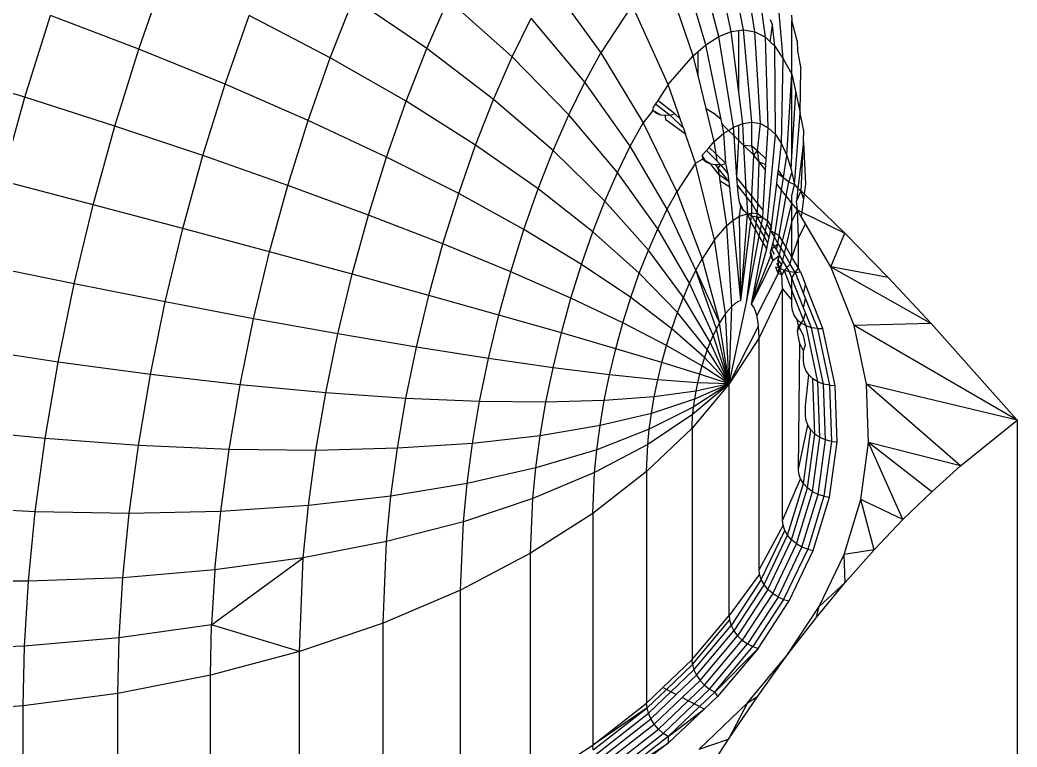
# Model space of a CAD drawing. Header units: millimetres. Extents: x 153 to 4750, y 92 to 3343.
# Drawn here: x 3990.86 to 3998.77, y 1832.45 to 1838.22 of the extents above; entities that cross this region are included whole.
import ezdxf

# ---------------------------------------------------------------- set-up
doc = ezdxf.new("R2010")
doc.units = ezdxf.units.MM

msp = doc.modelspace()

# ---------------------------------------------------------------- linework, layer by layer
for p, q in [((3996.5061, 1838.1234), (3996.3442, 1838.8572)), ((3996.602, 1838.1366), (3996.4639, 1838.8735)), ((3996.3052, 1838.0187), (3996.0936, 1838.7264)), ((3996.4066, 1838.0835), (3996.2424, 1838.7206)), ((3996.2035, 1837.9316), (3995.9668, 1838.6178)), ((3991.8058, 1837.984), (3992.0119, 1838.5715)), ((3996.6926, 1838.1215), (3996.6267, 1838.5399)), ((3996.9181, 1837.9077), (3996.8584, 1838.5879)), ((3995.0707, 1838.5064), (3995.4714, 1837.9529)), ((3993.3242, 1837.9148), (3993.5084, 1838.3842)), ((3994.09, 1837.9883), (3993.5084, 1838.3842)), ((3994.09, 1837.9883), (3994.2604, 1838.3771)), ((3994.7688, 1837.9219), (3994.2604, 1838.3771)), ((3995.7191, 1838.3323), (3995.4714, 1837.9529)), ((3996.005, 1837.7028), (3995.7191, 1838.3323)), ((3996.7764, 1838.0779), (3996.7414, 1838.345)), ((3990.9021, 1837.6016), (3991.1043, 1838.2497)), ((3991.8058, 1837.984), (3991.1043, 1838.2497)), ((3992.4915, 1837.7056), (3992.6827, 1838.2505)), ((3993.3242, 1837.9148), (3992.6827, 1838.2505)), ((3994.7688, 1837.9219), (3994.9195, 1838.2302)), ((3995.3446, 1837.721), (3994.9195, 1838.2302)), ((3996.8158, 1838.2184), (3996.834, 1838.1725)), ((3996.9847, 1838.2537), (3996.9871, 1838.2117)), ((3996.9875, 1837.7841), (3996.9871, 1838.2117)), ((3997.0277, 1838.05), (3996.9871, 1838.2117)), ((3996.4066, 1838.0835), (3996.5061, 1838.1234)), ((3996.5061, 1838.1234), (3996.5664, 1838.1317)), ((3996.5664, 1837.6415), (3996.5061, 1838.1234)), ((3996.5664, 1838.1317), (3996.602, 1838.1366)), ((3996.5664, 1837.6415), (3996.5664, 1838.1317)), ((3996.602, 1838.1366), (3996.6926, 1838.1215)), ((3996.6691, 1837.4039), (3996.602, 1838.1366)), ((3996.6926, 1838.1215), (3996.7764, 1838.0779)), ((3996.7368, 1837.3926), (3996.6926, 1838.1215)), ((3996.8158, 1838.0404), (3996.834, 1838.1725)), ((3996.8519, 1838.0061), (3996.834, 1838.1725)), ((3996.3052, 1838.0187), (3996.4066, 1838.0835)), ((3996.523, 1837.3641), (3996.4066, 1838.0835)), ((3996.7994, 1837.36), (3996.7764, 1838.0779)), ((3996.7764, 1838.0779), (3996.8158, 1838.0404)), ((3996.8158, 1838.0404), (3996.8519, 1838.0061)), ((3997.0277, 1838.05), (3997.0313, 1837.9705)), ((3991.6153, 1837.3734), (3991.8058, 1837.984)), ((3992.4915, 1837.7056), (3991.8058, 1837.984)), ((3993.9258, 1837.5699), (3994.09, 1837.9883)), ((3994.6209, 1837.5843), (3994.09, 1837.9883)), ((3996.2035, 1837.9316), (3996.2424, 1837.9649)), ((3996.2424, 1837.9649), (3996.3052, 1838.0187)), ((3996.2424, 1837.7736), (3996.2424, 1837.9649)), ((3996.4253, 1837.4241), (3996.3052, 1838.0187)), ((3996.8519, 1838.0061), (3996.9181, 1837.9077)), ((3996.8559, 1837.3064), (3996.8519, 1838.0061)), ((3997.0313, 1837.9705), (3997.0575, 1837.8279)), ((3993.15, 1837.4186), (3993.3242, 1837.9148)), ((3993.9258, 1837.5699), (3993.3242, 1837.9148)), ((3994.6209, 1837.5843), (3994.7688, 1837.9219)), ((3995.2181, 1837.4623), (3994.7688, 1837.9219)), ((3995.3446, 1837.721), (3995.4714, 1837.9529)), ((3995.4714, 1837.9529), (3995.8066, 1837.3987)), ((3996.005, 1837.7028), (3996.2035, 1837.9316)), ((3996.2424, 1837.7736), (3996.2035, 1837.9316)), ((3996.9053, 1837.2327), (3996.9181, 1837.9077)), ((3996.9181, 1837.9077), (3996.9875, 1837.7841)), ((3990.9021, 1837.6016), (3990.1867, 1837.8206)), ((3997.0538, 1837.4766), (3997.0575, 1837.8279)), ((3995.2181, 1837.4623), (3995.3446, 1837.721)), ((3995.7049, 1837.2129), (3995.3446, 1837.721)), ((3996.307, 1837.5113), (3996.2424, 1837.7736)), ((3996.9472, 1837.1407), (3996.9875, 1837.7841)), ((3996.9875, 1837.7841), (3997.0193, 1837.6398)), ((3996.9875, 1837.1343), (3996.9875, 1837.7841)), ((3992.3148, 1837.1392), (3992.4915, 1837.7056)), ((3993.15, 1837.4186), (3992.4915, 1837.7056)), ((3996.005, 1837.7028), (3995.9228, 1837.5768)), ((3996.1005, 1837.4297), (3996.005, 1837.7028)), ((3996.5974, 1837.3941), (3996.5664, 1837.6415)), ((3996.9875, 1837.1343), (3997.0193, 1837.6398)), ((3997.0193, 1837.6398), (3997.0538, 1837.4766)), ((3990.7198, 1836.9391), (3990.9021, 1837.6016)), ((3991.6153, 1837.3734), (3990.9021, 1837.6016)), ((3993.7705, 1837.1275), (3993.9258, 1837.5699)), ((3994.4783, 1837.2211), (3993.9258, 1837.5699)), ((3994.4783, 1837.2211), (3994.6209, 1837.5843)), ((3995.0939, 1837.179), (3994.6209, 1837.5843)), ((3995.9228, 1837.5768), (3995.9052, 1837.5498)), ((3996.058, 1837.4711), (3995.9228, 1837.5768)), ((3995.8836, 1837.4968), (3995.8066, 1837.3987)), ((3995.8836, 1837.4968), (3995.8889, 1837.5248)), ((3995.9107, 1837.4745), (3995.8836, 1837.4968)), ((3995.944, 1837.4608), (3995.8836, 1837.4968)), ((3995.9052, 1837.5498), (3995.8889, 1837.5248)), ((3995.9052, 1837.5498), (3996.0201, 1837.4601)), ((3996.307, 1837.5113), (3996.3631, 1837.4777)), ((3996.3712, 1837.2506), (3996.307, 1837.5113)), ((3992.9891, 1836.9027), (3993.15, 1837.4186)), ((3993.7705, 1837.1275), (3993.15, 1837.4186)), ((3995.0939, 1837.179), (3995.2181, 1837.4623)), ((3995.6035, 1837.0056), (3995.2181, 1837.4623)), ((3995.944, 1837.4608), (3995.9107, 1837.4745)), ((3995.9813, 1837.4561), (3995.944, 1837.4608)), ((3996.0201, 1837.4601), (3995.9813, 1837.4561)), ((3995.9888, 1837.4192), (3995.9813, 1837.4561)), ((3996.1424, 1837.3098), (3995.9888, 1837.4192)), ((3996.0201, 1837.4601), (3996.058, 1837.4711)), ((3996.0201, 1837.4601), (3996.126, 1837.3567)), ((3996.1005, 1837.4297), (3996.058, 1837.4711)), ((3996.126, 1837.3567), (3996.1005, 1837.4297)), ((3996.4253, 1837.4241), (3996.3631, 1837.4777)), ((3996.4325, 1837.3888), (3996.4253, 1837.4241)), ((3996.5974, 1837.3941), (3996.6691, 1837.4039)), ((3996.669, 1837.2145), (3996.6691, 1837.4039)), ((3996.6691, 1837.4039), (3996.7368, 1837.3926)), ((3997.0068, 1836.9105), (3997.0538, 1837.4766)), ((3997.0749, 1837.3715), (3997.0538, 1837.4766)), ((3991.4435, 1836.7491), (3991.6153, 1837.3734)), ((3992.3148, 1837.1392), (3991.6153, 1837.3734)), ((3995.7049, 1837.2129), (3995.8066, 1837.3987)), ((3995.8066, 1837.3987), (3996.0744, 1836.8523)), ((3996.126, 1837.3567), (3996.1424, 1837.3098)), ((3996.4836, 1837.3389), (3996.4325, 1837.3888)), ((3996.4472, 1837.3157), (3996.4325, 1837.3888)), ((3996.4472, 1837.3157), (3996.4836, 1837.3389)), ((3996.4836, 1837.3389), (3996.523, 1837.3641)), ((3996.5278, 1837.2958), (3996.4836, 1837.3389)), ((3996.523, 1837.3641), (3996.5664, 1837.3816)), ((3996.5278, 1837.2958), (3996.523, 1837.3641)), ((3996.5664, 1837.3816), (3996.5974, 1837.3941)), ((3996.5664, 1837.2581), (3996.5664, 1837.3816)), ((3996.6064, 1837.219), (3996.5974, 1837.3941)), ((3996.7128, 1837.1768), (3996.7368, 1837.3926)), ((3996.7368, 1837.3926), (3996.7994, 1837.36)), ((3996.7838, 1837.1118), (3996.7994, 1837.36)), ((3996.7994, 1837.36), (3996.8559, 1837.3064)), ((3997.0802, 1837.3466), (3997.0749, 1837.3715)), ((3997.0802, 1837.3466), (3997.0777, 1837.2986)), ((3996.2229, 1837.0796), (3996.1424, 1837.3098)), ((3996.3312, 1837.2045), (3996.3712, 1837.2506)), ((3996.3712, 1837.2506), (3996.4472, 1837.3157)), ((3996.3863, 1837.1507), (3996.3712, 1837.2506)), ((3996.4639, 1837.075), (3996.4472, 1837.3157)), ((3996.5664, 1837.2581), (3996.5278, 1837.2958)), ((3996.5508, 1836.9658), (3996.5278, 1837.2958)), ((3996.5508, 1836.9658), (3996.5664, 1837.2581)), ((3996.6064, 1837.219), (3996.5664, 1837.2581)), ((3996.7924, 1836.6214), (3996.8559, 1837.3064)), ((3996.8559, 1837.3064), (3996.9053, 1837.2327)), ((3997.0802, 1837.2459), (3997.0349, 1836.8779)), ((3997.0605, 1836.8585), (3997.0802, 1837.2459)), ((3997.0802, 1837.2459), (3997.0777, 1837.2986)), ((3997.0802, 1837.2459), (3997.0959, 1836.9129)), ((3994.3436, 1836.837), (3994.4783, 1837.2211)), ((3994.9743, 1836.8741), (3994.4783, 1837.2211)), ((3994.9743, 1836.8741), (3995.0939, 1837.179)), ((3995.504, 1836.7785), (3995.0939, 1837.179)), ((3995.6035, 1837.0056), (3995.7049, 1837.2129)), ((3995.9984, 1836.7134), (3995.7049, 1837.2129)), ((3996.2763, 1837.1412), (3996.3086, 1837.1785)), ((3996.3086, 1837.1785), (3996.3312, 1837.2045)), ((3996.3086, 1837.1785), (3996.3948, 1837.0943)), ((3996.3863, 1837.1507), (3996.3312, 1837.2045)), ((3996.6853, 1837.142), (3996.6064, 1837.219)), ((3996.669, 1837.2145), (3996.6064, 1837.219)), ((3996.6242, 1836.8736), (3996.6064, 1837.219)), ((3996.7128, 1837.1768), (3996.669, 1837.2145)), ((3996.6853, 1837.142), (3996.669, 1837.2145)), ((3996.6853, 1837.142), (3996.7128, 1837.1768)), ((3996.7838, 1837.1118), (3996.7128, 1837.1768)), ((3996.727, 1837.0897), (3996.7128, 1837.1768)), ((3996.88, 1837.0238), (3996.9053, 1837.2327)), ((3996.9053, 1837.2327), (3996.9472, 1837.1407)), ((3992.1554, 1836.5602), (3992.3148, 1837.1392)), ((3992.9891, 1836.9027), (3992.3148, 1837.1392)), ((3993.6271, 1836.6676), (3993.7705, 1837.1275)), ((3994.3436, 1836.837), (3993.7705, 1837.1275)), ((3996.2229, 1837.0796), (3996.2785, 1837.1113)), ((3996.3073, 1837.0874), (3996.2763, 1837.1412)), ((3996.2763, 1837.1412), (3996.2785, 1837.1113)), ((3996.3073, 1837.0874), (3996.2785, 1837.1113)), ((3996.3427, 1837.0716), (3996.2785, 1837.1113)), ((3996.3427, 1837.0716), (3996.3073, 1837.0874)), ((3996.4639, 1837.075), (3996.3863, 1837.1507)), ((3996.3948, 1837.0943), (3996.3863, 1837.1507)), ((3996.3948, 1837.0943), (3996.4236, 1837.0662)), ((3996.6689, 1836.8176), (3996.6853, 1837.142)), ((3996.727, 1837.0897), (3996.6853, 1837.142)), ((3996.7162, 1836.7581), (3996.727, 1837.0897)), ((3996.7783, 1837.0252), (3996.727, 1837.0897)), ((3996.727, 1837.0897), (3996.7811, 1837.0696)), ((3996.7811, 1837.0696), (3996.7838, 1837.1118)), ((3996.9202, 1836.9646), (3996.9472, 1837.1407)), ((3996.9472, 1837.1407), (3996.981, 1837.0325)), ((3996.981, 1837.0325), (3996.9875, 1837.1343)), ((3996.2229, 1837.0796), (3996.0744, 1836.8523)), ((3996.3738, 1836.4714), (3996.2229, 1837.0796)), ((3996.3824, 1837.0647), (3996.3427, 1837.0716)), ((3996.4114, 1836.9847), (3996.3427, 1837.0716)), ((3996.4236, 1837.0662), (3996.3824, 1837.0647)), ((3996.4033, 1837.0384), (3996.3824, 1837.0647)), ((3996.4033, 1837.0384), (3996.4236, 1837.0662)), ((3996.4892, 1836.9305), (3996.4033, 1837.0384)), ((3996.4114, 1836.9847), (3996.4033, 1837.0384)), ((3996.4236, 1837.0662), (3996.4639, 1837.075)), ((3996.4236, 1837.0662), (3996.4824, 1836.9923)), ((3996.4824, 1836.9923), (3996.4639, 1837.075)), ((3996.7582, 1836.7054), (3996.7783, 1837.0252)), ((3996.7783, 1837.0252), (3996.7811, 1837.0696)), ((3996.8767, 1836.9974), (3996.88, 1837.0238)), ((3996.9202, 1836.9646), (3996.88, 1837.0238)), ((3996.981, 1837.0325), (3996.9875, 1837.002)), ((3991.4435, 1836.7491), (3990.7198, 1836.9391)), ((3995.504, 1836.7785), (3995.6035, 1837.0056)), ((3995.9227, 1836.5584), (3995.6035, 1837.0056)), ((3996.4189, 1836.9351), (3996.4114, 1836.9847)), ((3996.4892, 1836.9305), (3996.4114, 1836.9847)), ((3996.4936, 1836.8895), (3996.4189, 1836.9351)), ((3996.4719, 1836.5845), (3996.4189, 1836.9351)), ((3996.4892, 1836.9305), (3996.4824, 1836.9923)), ((3996.4936, 1836.8895), (3996.4892, 1836.9305)), ((3996.6242, 1836.8736), (3996.5508, 1836.9658)), ((3996.5554, 1836.9007), (3996.5508, 1836.9658)), ((3996.8666, 1836.9143), (3996.8767, 1836.9974)), ((3996.8767, 1836.9974), (3996.9202, 1836.9646)), ((3996.9051, 1836.866), (3996.9202, 1836.9646)), ((3996.9202, 1836.9646), (3996.9631, 1836.9321)), ((3996.9428, 1836.8186), (3996.9631, 1836.9321)), ((3996.9631, 1836.9321), (3996.9875, 1837.002)), ((3996.9631, 1836.9321), (3997.0068, 1836.9105)), ((3996.9875, 1837.002), (3997.0068, 1836.9105)), ((3992.8439, 1836.3753), (3992.9891, 1836.9027)), ((3993.6271, 1836.6676), (3992.9891, 1836.9027)), ((3994.8612, 1836.5517), (3994.9743, 1836.8741)), ((3995.4081, 1836.5341), (3994.9743, 1836.8741)), ((3995.9984, 1836.7134), (3996.0744, 1836.8523)), ((3996.0744, 1836.8523), (3996.2756, 1836.3211)), ((3996.5222, 1836.6275), (3996.4936, 1836.8895)), ((3996.5595, 1836.8422), (3996.5554, 1836.9007)), ((3996.5554, 1836.9007), (3996.6275, 1836.8101)), ((3996.6689, 1836.8176), (3996.6242, 1836.8736)), ((3996.6275, 1836.8101), (3996.6242, 1836.8736)), ((3996.8289, 1836.6033), (3996.8666, 1836.9143)), ((3996.8479, 1836.4928), (3996.9051, 1836.866)), ((3996.9051, 1836.866), (3996.8666, 1836.9143)), ((3996.9428, 1836.8186), (3996.9051, 1836.866)), ((3996.9875, 1836.8185), (3997.0068, 1836.9105)), ((3997.0068, 1836.9105), (3997.0349, 1836.8779)), ((3997.0349, 1836.8779), (3997.0247, 1836.7774)), ((3997.0247, 1836.7774), (3997.0605, 1836.8585)), ((3997.0349, 1836.8779), (3997.0605, 1836.8585)), ((3997.0852, 1836.8345), (3997.0605, 1836.8585)), ((3997.0802, 1836.7974), (3997.0605, 1836.8585)), ((3997.0959, 1836.9129), (3997.0852, 1836.8345)), ((3994.219, 1836.4378), (3994.3436, 1836.837)), ((3994.8612, 1836.5517), (3994.3436, 1836.837)), ((3995.4081, 1836.5341), (3995.504, 1836.7785)), ((3995.8483, 1836.3886), (3995.504, 1836.7785)), ((3996.5664, 1836.8052), (3996.5595, 1836.8422)), ((3996.5703, 1836.769), (3996.5664, 1836.8052)), ((3996.5827, 1836.7339), (3996.5703, 1836.769)), ((3996.6043, 1836.7023), (3996.5703, 1836.769)), ((3996.6275, 1836.8101), (3996.6689, 1836.7582)), ((3996.6275, 1836.8101), (3996.6344, 1836.6766)), ((3996.6689, 1836.7582), (3996.6689, 1836.8176)), ((3996.7162, 1836.7581), (3996.6689, 1836.8176)), ((3996.8867, 1836.5049), (3996.9428, 1836.8186)), ((3996.9875, 1836.7626), (3996.9428, 1836.8186)), ((3996.9875, 1836.7626), (3996.9875, 1836.8185)), ((3997.0309, 1836.708), (3997.0247, 1836.7774)), ((3997.0802, 1836.7974), (3997.0657, 1836.6909)), ((3997.0852, 1836.8345), (3997.0802, 1836.7974)), ((3997.4064, 1836.5235), (3997.0852, 1836.8345)), ((3991.2931, 1836.1214), (3991.4435, 1836.7491)), ((3992.1554, 1836.5602), (3991.4435, 1836.7491)), ((3995.9227, 1836.5584), (3995.9984, 1836.7134)), ((3996.2254, 1836.2292), (3995.9984, 1836.7134)), ((3996.5722, 1836.6596), (3996.5827, 1836.7339)), ((3996.6043, 1836.7023), (3996.5827, 1836.7339)), ((3996.6344, 1836.6766), (3996.6043, 1836.7023)), ((3996.6688, 1836.6859), (3996.6689, 1836.7582)), ((3996.6689, 1836.7582), (3996.7136, 1836.6784)), ((3996.7136, 1836.6784), (3996.7162, 1836.7581)), ((3996.7582, 1836.7054), (3996.7162, 1836.7581)), ((3996.7564, 1836.6483), (3996.7582, 1836.7054)), ((3996.9124, 1836.4612), (3996.9875, 1836.7626)), ((3997.0309, 1836.708), (3996.9875, 1836.7626)), ((3996.9875, 1836.6214), (3996.9875, 1836.7626)), ((3997.0309, 1836.708), (3996.9875, 1836.6214)), ((3997.0309, 1836.708), (3997.0657, 1836.6909)), ((3997.0383, 1836.4891), (3997.0309, 1836.708)), ((3997.0611, 1836.6567), (3997.0309, 1836.708)), ((3997.0657, 1836.6909), (3997.0611, 1836.6567)), ((3997.0657, 1836.6909), (3997.4064, 1836.5235)), ((3993.4977, 1836.1976), (3993.6271, 1836.6676)), ((3994.219, 1836.4378), (3993.6271, 1836.6676)), ((3996.4719, 1836.5845), (3996.5222, 1836.6275)), ((3996.5222, 1836.6275), (3996.5722, 1836.6596)), ((3996.5832, 1835.9884), (3996.5222, 1836.6275)), ((3996.5722, 1836.6596), (3996.6344, 1836.6766)), ((3996.5832, 1835.9884), (3996.5722, 1836.6596)), ((3996.5832, 1835.9884), (3996.6344, 1836.6766)), ((3996.5832, 1835.9884), (3996.6603, 1836.6161)), ((3996.6344, 1836.6766), (3996.6688, 1836.6859)), ((3996.6715, 1836.6586), (3996.6344, 1836.6766)), ((3996.6603, 1836.6161), (3996.6344, 1836.6766)), ((3996.6603, 1836.6161), (3996.6688, 1836.6859)), ((3996.6981, 1836.5518), (3996.6603, 1836.6161)), ((3996.6688, 1836.6859), (3996.7136, 1836.6784)), ((3996.7131, 1836.6492), (3996.6715, 1836.6586)), ((3996.7043, 1836.6029), (3996.6715, 1836.6586)), ((3996.7043, 1836.6029), (3996.7136, 1836.6784)), ((3996.7564, 1836.6483), (3996.7131, 1836.6492)), ((3996.7458, 1836.5936), (3996.7131, 1836.6492)), ((3996.7136, 1836.6784), (3996.7564, 1836.6483)), ((3996.7458, 1836.5936), (3996.7564, 1836.6483)), ((3996.7564, 1836.6483), (3996.7924, 1836.6214)), ((3996.7924, 1836.6214), (3996.7875, 1836.5954)), ((3996.7924, 1836.6214), (3996.8251, 1836.5727)), ((3996.9875, 1836.6214), (3996.9386, 1836.4167)), ((3996.9875, 1836.3336), (3996.9875, 1836.6214)), ((3997.0959, 1836.5975), (3997.0611, 1836.6567)), ((3992.0159, 1835.9779), (3992.1554, 1836.5602)), ((3992.8439, 1836.3753), (3992.1554, 1836.5602)), ((3994.7567, 1836.2167), (3994.8612, 1836.5517)), ((3995.3175, 1836.2758), (3994.8612, 1836.5517)), ((3995.3175, 1836.2758), (3995.4081, 1836.5341)), ((3995.7766, 1836.206), (3995.4081, 1836.5341)), ((3995.8483, 1836.3886), (3995.9227, 1836.5584)), ((3996.1753, 1836.1267), (3995.9227, 1836.5584)), ((3996.3738, 1836.4714), (3996.4719, 1836.5845)), ((3996.5094, 1835.9416), (3996.4719, 1836.5845)), ((3996.6288, 1835.9879), (3996.6981, 1836.5518)), ((3996.6981, 1836.5518), (3996.7043, 1836.6029)), ((3996.7279, 1836.5011), (3996.6981, 1836.5518)), ((3996.7369, 1836.5475), (3996.7043, 1836.6029)), ((3996.7279, 1836.5011), (3996.7369, 1836.5475)), ((3996.7369, 1836.5475), (3996.7458, 1836.5936)), ((3996.7684, 1836.494), (3996.7369, 1836.5475)), ((3996.7771, 1836.5405), (3996.7458, 1836.5936)), ((3996.7684, 1836.494), (3996.7771, 1836.5405)), ((3996.7771, 1836.5405), (3996.7875, 1836.5954)), ((3996.8068, 1836.49), (3996.7771, 1836.5405)), ((3996.7875, 1836.5954), (3996.8185, 1836.5427)), ((3996.8068, 1836.49), (3996.8185, 1836.5427)), ((3996.8185, 1836.5427), (3996.8289, 1836.6033)), ((3996.8251, 1836.5727), (3996.8185, 1836.5427)), ((3996.8185, 1836.5427), (3996.8479, 1836.4928)), ((3996.8867, 1836.5049), (3996.8185, 1836.5427)), ((3996.8251, 1836.5727), (3996.8289, 1836.6033)), ((3997.0959, 1836.5975), (3997.0383, 1836.4891)), ((3997.297, 1836.2557), (3997.0959, 1836.5975)), ((3996.3738, 1836.4714), (3996.2756, 1836.3211)), ((3996.4609, 1835.8857), (3996.3738, 1836.4714)), ((3996.6288, 1835.9879), (3996.7279, 1836.5011)), ((3996.7596, 1836.4473), (3996.7279, 1836.5011)), ((3996.7596, 1836.4473), (3996.7684, 1836.494)), ((3996.7969, 1836.4455), (3996.7684, 1836.494)), ((3996.7969, 1836.4455), (3996.8068, 1836.49)), ((3996.8349, 1836.4422), (3996.8479, 1836.4928)), ((3996.8479, 1836.4928), (3996.8751, 1836.4403)), ((3996.8751, 1836.4403), (3996.8867, 1836.5049)), ((3996.9124, 1836.4612), (3996.8867, 1836.5049)), ((3996.9003, 1836.4036), (3996.9124, 1836.4612)), ((3996.9386, 1836.4167), (3996.9124, 1836.4612)), ((3997.0383, 1836.4891), (3996.9875, 1836.3336)), ((3997.0383, 1836.2472), (3997.0383, 1836.4891)), ((3997.297, 1836.2557), (3997.4064, 1836.5235)), ((3997.7504, 1836.1729), (3997.4064, 1836.5235)), ((3992.7169, 1835.845), (3992.8439, 1836.3753)), ((3993.4977, 1836.1976), (3992.8439, 1836.3753)), ((3994.1067, 1836.0297), (3994.219, 1836.4378)), ((3994.7567, 1836.2167), (3994.219, 1836.4378)), ((3995.7766, 1836.206), (3995.8483, 1836.3886)), ((3996.1261, 1836.0145), (3995.8483, 1836.3886)), ((3996.6676, 1835.9598), (3996.7596, 1836.4473)), ((3996.6676, 1835.9598), (3996.787, 1836.4007)), ((3996.787, 1836.4007), (3996.7596, 1836.4473)), ((3996.787, 1836.4007), (3996.7969, 1836.4455)), ((3996.8169, 1836.3719), (3996.824, 1836.3995)), ((3996.824, 1836.3995), (3996.8349, 1836.4422)), ((3996.824, 1836.3995), (3996.8751, 1836.4403)), ((3996.8502, 1836.355), (3996.824, 1836.3995)), ((3996.8622, 1836.3959), (3996.8349, 1836.4422)), ((3996.8751, 1836.4403), (3996.8622, 1836.3959)), ((3996.8622, 1836.3959), (3996.8891, 1836.3502)), ((3996.8751, 1836.4403), (3996.9003, 1836.4036)), ((3996.8891, 1836.3502), (3996.9003, 1836.4036)), ((3996.9003, 1836.4036), (3996.9254, 1836.3611)), ((3996.9386, 1836.4167), (3996.9254, 1836.3611)), ((3996.9875, 1836.3336), (3996.9386, 1836.4167)), ((3996.2254, 1836.2292), (3996.2756, 1836.3211)), ((3996.2756, 1836.3211), (3996.4125, 1835.8115)), ((3996.6676, 1835.9598), (3996.8199, 1836.3448)), ((3996.6676, 1835.9598), (3996.836, 1836.3065)), ((3996.8199, 1836.3448), (3996.8169, 1836.3719)), ((3996.8169, 1836.3719), (3996.836, 1836.3065)), ((3996.8199, 1836.3448), (3996.836, 1836.3065)), ((3996.836, 1836.3065), (3996.8891, 1836.3502)), ((3996.8891, 1836.3502), (3996.8761, 1836.311)), ((3996.8864, 1836.2484), (3996.8761, 1836.311)), ((3996.8761, 1836.311), (3996.904, 1836.2716)), ((3996.913, 1836.3095), (3996.8891, 1836.3502)), ((3996.913, 1836.3095), (3996.904, 1836.2716)), ((3996.9254, 1836.3611), (3996.913, 1836.3095)), ((3996.9679, 1836.2163), (3996.913, 1836.3095)), ((3996.9254, 1836.3611), (3996.9737, 1836.2788)), ((3996.9737, 1836.2788), (3996.9875, 1836.3336)), ((3997.0383, 1836.2472), (3996.9875, 1836.3336)), ((3991.2931, 1836.1214), (3990.5601, 1836.2729)), ((3994.6624, 1835.8741), (3994.7567, 1836.2167)), ((3995.2337, 1836.0072), (3994.7567, 1836.2167)), ((3995.2337, 1836.0072), (3995.3175, 1836.2758)), ((3995.7088, 1836.0129), (3995.3175, 1836.2758)), ((3996.1753, 1836.1267), (3996.2254, 1836.2292)), ((3996.3876, 1835.7661), (3996.2254, 1836.2292)), ((3996.2254, 1836.2292), (3996.4125, 1835.8115)), ((3996.8864, 1836.2484), (3996.8576, 1836.2552)), ((3996.8576, 1836.2552), (3996.8789, 1836.2046)), ((3996.8864, 1836.2484), (3996.8665, 1836.2821)), ((3996.904, 1836.2716), (3996.8789, 1836.2046)), ((3996.8789, 1836.2046), (3996.8864, 1836.2484)), ((3996.8864, 1836.2484), (3996.904, 1836.2716)), ((3996.9248, 1836.2282), (3996.8864, 1836.2484)), ((3996.9076, 1836.1945), (3996.8864, 1836.2484)), ((3996.9248, 1836.2282), (3996.9076, 1836.1945)), ((3996.9737, 1836.2788), (3996.9248, 1836.2282)), ((3996.9679, 1836.2163), (3996.9248, 1836.2282)), ((3996.9248, 1836.2282), (3996.9875, 1836.0696)), ((3997.0127, 1836.2127), (3996.9679, 1836.2163)), ((3996.9875, 1836.1667), (3996.9679, 1836.2163)), ((3997.0127, 1836.2127), (3996.9737, 1836.2788)), ((3997.0127, 1836.2127), (3997.0383, 1836.2472)), ((3997.0127, 1836.2127), (3997.0564, 1836.2164)), ((3997.0564, 1836.2164), (3997.0383, 1836.2472)), ((3997.0564, 1836.2164), (3997.0959, 1836.1165)), ((3997.48, 1835.7925), (3997.297, 1836.2557)), ((3997.297, 1836.2557), (3998.0928, 1835.8079)), ((3997.7504, 1836.1729), (3997.297, 1836.2557)), ((3993.3845, 1835.7248), (3993.4977, 1836.1976)), ((3994.1067, 1836.0297), (3993.4977, 1836.1976)), ((3995.7088, 1836.0129), (3995.7766, 1836.206)), ((3996.0787, 1835.8937), (3995.7766, 1836.206)), ((3996.8789, 1836.2046), (3996.7085, 1835.8703)), ((3996.8789, 1836.2046), (3996.9076, 1836.1945)), ((3996.913, 1836.0809), (3996.9076, 1836.1945)), ((3996.9875, 1836.1667), (3997.0127, 1836.2127)), ((3996.9875, 1836.0696), (3996.9875, 1836.1667)), ((3997.0802, 1835.932), (3996.9875, 1836.1667)), ((3997.0127, 1836.2127), (3997.0802, 1836.0417)), ((3998.0928, 1835.8079), (3997.7504, 1836.1729)), ((3991.1659, 1835.5), (3991.2931, 1836.1214)), ((3992.0159, 1835.9779), (3991.2931, 1836.1214)), ((3996.1261, 1836.0145), (3996.1753, 1836.1267)), ((3996.3628, 1835.7155), (3996.1753, 1836.1267)), ((3996.913, 1836.0809), (3996.7272, 1835.6929)), ((3996.913, 1834.2438), (3996.913, 1836.0809)), ((3996.913, 1836.0809), (3996.9875, 1835.9925)), ((3996.9875, 1835.9925), (3996.9875, 1836.0696)), ((3997.0802, 1835.8349), (3996.9875, 1836.0696)), ((3997.0802, 1836.0417), (3997.0959, 1836.1165)), ((3997.2337, 1835.7677), (3997.0959, 1836.1165)), ((3991.8979, 1835.4015), (3992.0159, 1835.9779)), ((3992.7169, 1835.845), (3992.0159, 1835.9779)), ((3994.0084, 1835.6192), (3994.1067, 1836.0297)), ((3994.6624, 1835.8741), (3994.1067, 1836.0297)), ((3995.1581, 1835.7327), (3995.2337, 1836.0072)), ((3995.6462, 1835.8121), (3995.2337, 1836.0072)), ((3995.6462, 1835.8121), (3995.7088, 1836.0129)), ((3996.0339, 1835.766), (3995.7088, 1836.0129)), ((3996.0787, 1835.8937), (3996.1261, 1836.0145)), ((3996.3386, 1835.6601), (3996.1261, 1836.0145)), ((3996.4888, 1835.3285), (3996.6288, 1835.9879)), ((3996.5589, 1835.9786), (3996.5342, 1835.9628)), ((3996.5832, 1835.9884), (3996.5589, 1835.9786)), ((3996.9875, 1835.947), (3996.9875, 1835.9925)), ((3997.0802, 1836.0417), (3997.0959, 1836.002)), ((3997.0802, 1835.932), (3997.0959, 1836.002)), ((3997.0959, 1836.002), (3997.1889, 1835.7666)), ((3996.4609, 1835.8857), (3996.5094, 1835.9416)), ((3996.4888, 1835.3285), (3996.5094, 1835.9416)), ((3996.5342, 1835.9628), (3996.5094, 1835.9416)), ((3996.6838, 1835.9357), (3996.6676, 1835.9598)), ((3996.6974, 1835.9057), (3996.6838, 1835.9357)), ((3996.7085, 1835.8703), (3996.6974, 1835.9057)), ((3996.9915, 1835.9102), (3996.9875, 1835.947)), ((3997.0047, 1835.8736), (3996.9915, 1835.9102)), ((3997.0959, 1835.8922), (3997.0802, 1835.932)), ((3992.6094, 1835.32), (3992.7169, 1835.845)), ((3993.3845, 1835.7248), (3992.7169, 1835.845)), ((3994.5799, 1835.5296), (3994.6624, 1835.8741)), ((3995.1581, 1835.7327), (3994.6624, 1835.8741)), ((3996.0339, 1835.766), (3996.0787, 1835.8937)), ((3996.3152, 1835.6004), (3996.0787, 1835.8937)), ((3996.4609, 1835.8857), (3996.4125, 1835.8115)), ((3996.4888, 1835.3285), (3996.4609, 1835.8857)), ((3996.7169, 1835.8305), (3996.7085, 1835.8703)), ((3996.7228, 1835.787), (3996.7169, 1835.8305)), ((3997.0276, 1835.8393), (3997.0047, 1835.8736)), ((3997.0596, 1835.8099), (3997.0276, 1835.8393)), ((3997.0383, 1835.789), (3997.0276, 1835.8393)), ((3997.0596, 1835.8099), (3997.0802, 1835.8349)), ((3997.0802, 1835.8349), (3997.0959, 1835.8922)), ((3997.099, 1835.7874), (3997.0802, 1835.8349)), ((3997.143, 1835.7729), (3997.0959, 1835.8922)), ((3995.5897, 1835.6069), (3995.6462, 1835.8121)), ((3995.9925, 1835.6332), (3995.6462, 1835.8121)), ((3995.9925, 1835.6332), (3996.0339, 1835.766)), ((3996.2931, 1835.5374), (3996.0339, 1835.766)), ((3996.3876, 1835.7661), (3996.3628, 1835.7155)), ((3996.4125, 1835.8115), (3996.3876, 1835.7661)), ((3996.4888, 1835.3285), (3996.3876, 1835.7661)), ((3996.4888, 1835.3285), (3996.4125, 1835.8115)), ((3996.4888, 1835.3285), (3996.7228, 1835.787)), ((3996.7272, 1835.6929), (3996.7228, 1835.787)), ((3997.0302, 1835.7452), (3997.0596, 1835.8099)), ((3997.0302, 1835.7452), (3997.0383, 1835.789)), ((3997.0383, 1835.6989), (3997.0302, 1835.7452)), ((3997.0383, 1835.789), (3997.0596, 1835.8099)), ((3997.0802, 1835.7128), (3997.0383, 1835.789)), ((3997.099, 1835.7874), (3997.0596, 1835.8099)), ((3997.1932, 1835.3433), (3997.099, 1835.7874)), ((3997.143, 1835.7729), (3997.099, 1835.7874)), ((3997.2378, 1835.3262), (3997.143, 1835.7729)), ((3997.1889, 1835.7666), (3997.143, 1835.7729)), ((3997.1889, 1835.7666), (3997.2337, 1835.7677)), ((3997.1889, 1835.7666), (3997.2843, 1835.3172)), ((3997.3296, 1835.3156), (3997.2337, 1835.7677)), ((3998.0928, 1835.8079), (3997.48, 1835.7925)), ((3997.579, 1835.3259), (3997.48, 1835.7925)), ((3998.7731, 1835.0395), (3997.48, 1835.7925)), ((3998.7731, 1835.0395), (3998.0928, 1835.8079)), ((3993.2887, 1835.2569), (3993.3845, 1835.7248)), ((3994.0084, 1835.6192), (3993.3845, 1835.7248)), ((3995.092, 1835.4567), (3995.1581, 1835.7327)), ((3995.5897, 1835.6069), (3995.1581, 1835.7327)), ((3996.3628, 1835.7155), (3996.3386, 1835.6601)), ((3996.4888, 1835.3285), (3996.3628, 1835.7155)), ((3996.7272, 1835.6929), (3996.4888, 1835.3285)), ((3996.7272, 1833.8558), (3996.7272, 1835.6929)), ((3997.0495, 1835.648), (3997.0383, 1835.6989)), ((3997.0959, 1835.6388), (3997.0802, 1835.7128)), ((3991.1659, 1835.5), (3990.4251, 1835.6134)), ((3993.9252, 1835.213), (3994.0084, 1835.6192)), ((3994.5799, 1835.5296), (3994.0084, 1835.6192)), ((3995.5403, 1835.4006), (3995.5897, 1835.6069)), ((3995.9551, 1835.4975), (3995.5897, 1835.6069)), ((3995.9551, 1835.4975), (3995.9925, 1835.6332)), ((3996.2726, 1835.4718), (3995.9925, 1835.6332)), ((3996.3152, 1835.6004), (3996.2931, 1835.5374)), ((3996.3386, 1835.6601), (3996.3152, 1835.6004)), ((3996.4888, 1835.3285), (3996.3152, 1835.6004)), ((3996.4888, 1835.3285), (3996.3386, 1835.6601)), ((3997.0383, 1834.652), (3997.0495, 1835.648)), ((3997.0802, 1835.5913), (3997.0495, 1835.648)), ((3997.0802, 1835.5913), (3997.0959, 1835.6388)), ((3997.0802, 1835.5095), (3997.0802, 1835.5913)), ((3994.51, 1835.1886), (3994.5799, 1835.5296)), ((3995.092, 1835.4567), (3994.5799, 1835.5296)), ((3996.2931, 1835.5374), (3996.2726, 1835.4718)), ((3996.4888, 1835.3285), (3996.2931, 1835.5374)), ((3997.0844, 1835.4726), (3997.0802, 1835.5095)), ((3991.0629, 1834.8944), (3991.1659, 1835.5)), ((3991.8979, 1835.4015), (3991.1659, 1835.5)), ((3995.0361, 1835.1834), (3995.092, 1835.4567)), ((3995.5403, 1835.4006), (3995.092, 1835.4567)), ((3995.9224, 1835.361), (3995.9551, 1835.4975)), ((3996.2541, 1835.4048), (3995.9551, 1835.4975)), ((3996.2726, 1835.4718), (3996.2541, 1835.4048)), ((3996.4888, 1835.3285), (3996.2726, 1835.4718)), ((3997.0977, 1835.4351), (3997.0844, 1835.4726)), ((3997.1209, 1835.3995), (3997.0977, 1835.4351)), ((3991.8025, 1834.8398), (3991.8979, 1835.4015)), ((3992.6094, 1835.32), (3991.8979, 1835.4015)), ((3995.4985, 1835.1963), (3995.5403, 1835.4006)), ((3995.9224, 1835.361), (3995.5403, 1835.4006)), ((3995.8947, 1835.226), (3995.9224, 1835.361)), ((3996.238, 1835.3374), (3995.9224, 1835.361)), ((3996.2541, 1835.4048), (3996.238, 1835.3374)), ((3996.4888, 1835.3285), (3996.2541, 1835.4048)), ((3997.0959, 1835.1549), (3997.1209, 1835.3995)), ((3997.1533, 1835.3682), (3997.1209, 1835.3995)), ((3997.1691, 1834.9302), (3997.1533, 1835.3682)), ((3997.1932, 1835.3433), (3997.1533, 1835.3682)), ((3992.5224, 1834.8084), (3992.6094, 1835.32)), ((3993.2887, 1835.2569), (3992.6094, 1835.32)), ((3996.2244, 1835.2707), (3995.8947, 1835.226)), ((3996.4888, 1835.3285), (3996.1946, 1834.978)), ((3996.4888, 1835.3285), (3996.1991, 1835.0841)), ((3996.4888, 1835.3285), (3996.2049, 1835.1433)), ((3996.4888, 1835.3285), (3996.2133, 1835.2057)), ((3996.2244, 1835.2707), (3996.2133, 1835.2057)), ((3996.238, 1835.3374), (3996.2244, 1835.2707)), ((3996.4888, 1835.3285), (3996.2244, 1835.2707)), ((3996.4888, 1835.3285), (3996.238, 1835.3374)), ((3996.4888, 1833.4914), (3996.4888, 1835.3285)), ((3997.2091, 1834.903), (3997.1932, 1835.3433)), ((3997.2378, 1835.3262), (3997.1932, 1835.3433)), ((3997.2539, 1834.8833), (3997.2378, 1835.3262)), ((3997.2843, 1835.3172), (3997.2378, 1835.3262)), ((3997.2843, 1835.3172), (3997.3296, 1835.3156)), ((3997.2843, 1835.3172), (3997.3003, 1834.8716)), ((3997.3458, 1834.8674), (3997.3296, 1835.3156)), ((3997.5957, 1834.8632), (3997.579, 1835.3259)), ((3998.3232, 1834.6775), (3997.579, 1835.3259)), ((3998.7731, 1835.0395), (3997.579, 1835.3259)), ((3993.2112, 1834.8009), (3993.2887, 1835.2569)), ((3993.9252, 1835.213), (3993.2887, 1835.2569)), ((3993.8579, 1834.8171), (3993.9252, 1835.213)), ((3994.51, 1835.1886), (3993.9252, 1835.213)), ((3994.4535, 1834.8563), (3994.51, 1835.1886)), ((3995.0361, 1835.1834), (3994.51, 1835.1886)), ((3995.4985, 1835.1963), (3995.0361, 1835.1834)), ((3995.4647, 1834.9972), (3995.4985, 1835.1963)), ((3995.8947, 1835.226), (3995.4985, 1835.1963)), ((3995.8724, 1835.0943), (3995.8947, 1835.226)), ((3996.2133, 1835.2057), (3995.8724, 1835.0943)), ((3996.2133, 1835.2057), (3996.2049, 1835.1433)), ((3994.9908, 1834.917), (3995.0361, 1835.1834)), ((3996.2049, 1835.1433), (3995.8553, 1834.9679)), ((3996.2049, 1835.1433), (3996.1991, 1835.0841)), ((3997.0959, 1835.0757), (3997.0959, 1835.1549)), ((3995.8724, 1835.0943), (3995.4647, 1834.9972)), ((3996.1991, 1835.0841), (3995.8435, 1834.8482)), ((3995.8553, 1834.9679), (3995.8724, 1835.0943)), ((3996.1946, 1834.978), (3996.1991, 1835.0841)), ((3997.1001, 1835.0385), (3997.0959, 1835.0757)), ((3997.1135, 1835.0003), (3997.1001, 1835.0385)), ((3998.3232, 1834.6775), (3998.7731, 1835.0395)), ((3998.7731, 1835.0395), (3998.7731, 1830.7562)), ((3991.0629, 1834.8944), (3990.3159, 1834.9707)), ((3995.4647, 1834.9972), (3994.9908, 1834.917)), ((3995.4389, 1834.806), (3995.4647, 1834.9972)), ((3995.8553, 1834.9679), (3995.4389, 1834.806)), ((3996.1946, 1834.978), (3995.8345, 1834.6333)), ((3995.8435, 1834.8482), (3995.8553, 1834.9679)), ((3996.1946, 1834.978), (3996.1946, 1833.1409)), ((3997.0383, 1834.652), (3997.1135, 1835.0003)), ((3997.0787, 1834.5373), (3997.1367, 1834.9634)), ((3997.1367, 1834.9634), (3997.1135, 1835.0003)), ((3997.1691, 1834.9302), (3997.1367, 1834.9634)), ((3990.9845, 1834.3128), (3991.0629, 1834.8944)), ((3991.8025, 1834.8398), (3991.0629, 1834.8944)), ((3994.9908, 1834.917), (3994.4535, 1834.8563)), ((3994.9563, 1834.6612), (3994.9908, 1834.917)), ((3997.1109, 1834.5023), (3997.1691, 1834.9302)), ((3997.1506, 1834.4728), (3997.2091, 1834.903)), ((3997.2091, 1834.903), (3997.1691, 1834.9302)), ((3997.195, 1834.4506), (3997.2539, 1834.8833)), ((3997.2539, 1834.8833), (3997.2091, 1834.903)), ((3997.3003, 1834.8716), (3997.2411, 1834.4362)), ((3997.3003, 1834.8716), (3997.2539, 1834.8833)), ((3997.3003, 1834.8716), (3997.3458, 1834.8674)), ((3991.7297, 1834.3003), (3991.8025, 1834.8398)), ((3992.5224, 1834.8084), (3991.8025, 1834.8398)), ((3992.4562, 1834.317), (3992.5224, 1834.8084)), ((3993.2112, 1834.8009), (3992.5224, 1834.8084)), ((3993.1521, 1834.3629), (3993.2112, 1834.8009)), ((3993.8579, 1834.8171), (3993.2112, 1834.8009)), ((3993.8067, 1834.4368), (3993.8579, 1834.8171)), ((3994.4535, 1834.8563), (3993.8579, 1834.8171)), ((3994.4105, 1834.5372), (3994.4535, 1834.8563)), ((3995.4389, 1834.806), (3994.9563, 1834.6612)), ((3995.8435, 1834.8482), (3995.421, 1834.625)), ((3995.421, 1834.625), (3995.4389, 1834.806)), ((3995.8345, 1834.6333), (3995.8435, 1834.8482)), ((3997.2863, 1834.4295), (3997.3458, 1834.8674)), ((3997.5342, 1834.4112), (3997.5957, 1834.8632)), ((3997.8676, 1834.2511), (3997.5957, 1834.8632)), ((3998.0959, 1834.4728), (3997.5957, 1834.8632)), ((3998.3232, 1834.6775), (3997.5957, 1834.8632)), ((3994.9563, 1834.6612), (3994.4105, 1834.5372)), ((3994.9324, 1834.4191), (3994.9563, 1834.6612)), ((3995.8345, 1834.6333), (3995.4074, 1834.3001)), ((3995.8345, 1834.6333), (3995.8345, 1832.7962)), ((3997.0424, 1834.6145), (3997.0383, 1834.652)), ((3998.0959, 1834.4728), (3998.3232, 1834.6775)), ((3995.421, 1834.625), (3994.9324, 1834.4191)), ((3995.4074, 1834.3001), (3995.421, 1834.625)), ((3996.913, 1834.2438), (3997.0557, 1834.5756)), ((3997.0557, 1834.5756), (3997.0424, 1834.6145)), ((3997.0787, 1834.5373), (3997.0557, 1834.5756)), ((3994.4105, 1834.5372), (3993.8067, 1834.4368)), ((3994.3807, 1834.235), (3994.4105, 1834.5372)), ((3996.9527, 1834.1269), (3997.0787, 1834.5373)), ((3996.9844, 1834.0901), (3997.1109, 1834.5023)), ((3997.1109, 1834.5023), (3997.0787, 1834.5373)), ((3997.1506, 1834.4728), (3997.1109, 1834.5023)), ((3993.8067, 1834.4368), (3993.1521, 1834.3629)), ((3993.7711, 1834.0769), (3993.8067, 1834.4368)), ((3994.9324, 1834.4191), (3994.3807, 1834.235)), ((3994.9142, 1833.9845), (3994.9324, 1834.4191)), ((3997.0234, 1834.0585), (3997.1506, 1834.4728)), ((3997.067, 1834.0338), (3997.195, 1834.4506)), ((3997.2411, 1834.4362), (3997.1125, 1834.017)), ((3997.195, 1834.4506), (3997.1506, 1834.4728)), ((3997.1568, 1834.0077), (3997.2863, 1834.4295)), ((3997.2411, 1834.4362), (3997.195, 1834.4506)), ((3997.2411, 1834.4362), (3997.2863, 1834.4295)), ((3997.4006, 1833.9758), (3997.5342, 1834.4112)), ((3997.6388, 1834.0113), (3997.5342, 1834.4112)), ((3997.8676, 1834.2511), (3997.5342, 1834.4112)), ((3997.8676, 1834.2511), (3998.0959, 1834.4728)), ((3990.9845, 1834.3128), (3990.2326, 1834.3535)), ((3992.4562, 1834.317), (3991.7297, 1834.3003)), ((3992.4102, 1833.8519), (3992.4562, 1834.317)), ((3993.1521, 1834.3629), (3992.4562, 1834.317)), ((3993.1112, 1833.9482), (3993.1521, 1834.3629)), ((3990.9302, 1833.7622), (3990.9845, 1834.3128)), ((3991.7297, 1834.3003), (3990.9845, 1834.3128)), ((3991.6793, 1833.7896), (3991.7297, 1834.3003)), ((3995.4074, 1834.3001), (3994.9142, 1833.9845)), ((3995.4074, 1834.3001), (3995.4074, 1832.463)), ((3996.9171, 1834.2061), (3996.913, 1834.2438)), ((3997.6388, 1834.0113), (3997.8676, 1834.2511)), ((3994.3807, 1834.235), (3993.7711, 1834.0769)), ((3994.358, 1833.6927), (3994.3807, 1834.235)), ((3996.9171, 1834.2061), (3996.7272, 1833.8558)), ((3996.7439, 1833.7775), (3996.9301, 1834.1664)), ((3996.9301, 1834.1664), (3996.9171, 1834.2061)), ((3996.9527, 1834.1269), (3996.9301, 1834.1664)), ((3996.7659, 1833.7367), (3996.9527, 1834.1269)), ((3996.7968, 1833.6983), (3996.9844, 1834.0901)), ((3996.9844, 1834.0901), (3996.9527, 1834.1269)), ((3997.0234, 1834.0585), (3996.9844, 1834.0901)), ((3993.7711, 1834.0769), (3993.1112, 1833.9482)), ((3993.7441, 1833.4308), (3993.7711, 1834.0769)), ((3996.8348, 1833.6646), (3997.0234, 1834.0585)), ((3996.8773, 1833.6376), (3997.067, 1834.0338)), ((3997.1125, 1834.017), (3996.9216, 1833.6183)), ((3996.9648, 1833.6067), (3997.1568, 1834.0077)), ((3997.067, 1834.0338), (3997.0234, 1834.0585)), ((3997.1125, 1834.017), (3997.067, 1834.0338)), ((3997.1125, 1834.017), (3997.1568, 1834.0077)), ((3997.6388, 1834.0113), (3997.4006, 1833.9758)), ((3997.4093, 1833.7522), (3997.6388, 1834.0113)), ((3992.3838, 1833.4175), (3993.1112, 1833.9482)), ((3993.1112, 1833.9482), (3992.4102, 1833.8519)), ((3993.08, 1833.204), (3993.1112, 1833.9482)), ((3994.9142, 1833.9845), (3994.358, 1833.6927)), ((3994.9142, 1832.1473), (3994.9142, 1833.9845)), ((3997.2024, 1833.5619), (3997.4006, 1833.9758)), ((3997.4093, 1833.7522), (3997.4006, 1833.9758)), ((3992.4102, 1833.8519), (3991.6793, 1833.7896)), ((3992.4102, 1833.8519), (3992.3838, 1833.4175)), ((3996.7312, 1833.8179), (3996.7272, 1833.8558)), ((3990.9302, 1833.7622), (3990.175, 1833.7691)), ((3991.6793, 1833.7896), (3990.9302, 1833.7622)), ((3991.6502, 1833.3127), (3991.6793, 1833.7896)), ((3996.7312, 1833.8179), (3996.4888, 1833.4914)), ((3996.7439, 1833.7775), (3996.5049, 1833.4123)), ((3996.7439, 1833.7775), (3996.7312, 1833.8179)), ((3996.7659, 1833.7367), (3996.7439, 1833.7775)), ((3990.8988, 1833.2479), (3990.9302, 1833.7622)), ((3994.358, 1833.6927), (3993.7441, 1833.4308)), ((3994.358, 1831.8556), (3994.358, 1833.6927)), ((3996.7659, 1833.7367), (3996.5262, 1833.3704)), ((3996.7968, 1833.6983), (3996.556, 1833.3304)), ((3996.7968, 1833.6983), (3996.7659, 1833.7367)), ((3996.8348, 1833.6646), (3996.7968, 1833.6983)), ((3997.1791, 1833.4732), (3997.4093, 1833.7522)), ((3997.4093, 1833.7522), (3997.2024, 1833.5619)), ((3996.8348, 1833.6646), (3996.5928, 1833.2947)), ((3996.8773, 1833.6376), (3996.6339, 1833.2656)), ((3996.9216, 1833.6183), (3996.6766, 1833.2441)), ((3996.7184, 1833.2303), (3996.9648, 1833.6067)), ((3996.8773, 1833.6376), (3996.8348, 1833.6646)), ((3996.9216, 1833.6183), (3996.8773, 1833.6376)), ((3996.9216, 1833.6183), (3996.9648, 1833.6067)), ((3996.9481, 1833.1732), (3997.2024, 1833.5619)), ((3997.1791, 1833.4732), (3997.2024, 1833.5619)), ((3996.1946, 1833.1409), (3996.4888, 1833.4914)), ((3996.1983, 1833.1026), (3996.4926, 1833.4533)), ((3996.4888, 1833.4914), (3996.4926, 1833.4533)), ((3996.4926, 1833.4533), (3996.5049, 1833.4123)), ((3996.9481, 1833.1732), (3997.1791, 1833.4732)), ((3992.3838, 1833.4175), (3991.6502, 1833.3127)), ((3992.3753, 1833.017), (3992.3838, 1833.4175)), ((3993.08, 1833.204), (3992.3838, 1833.4175)), ((3993.7441, 1833.4308), (3993.08, 1833.204)), ((3993.7437, 1831.5935), (3993.7441, 1833.4308)), ((3996.2101, 1833.061), (3996.5049, 1833.4123)), ((3996.2305, 1833.0181), (3996.5262, 1833.3704)), ((3996.5049, 1833.4123), (3996.5262, 1833.3704)), ((3996.5262, 1833.3704), (3996.556, 1833.3304)), ((3991.6502, 1833.3127), (3990.8988, 1833.2479)), ((3991.6409, 1832.873), (3991.6502, 1833.3127)), ((3996.259, 1832.9765), (3996.556, 1833.3304)), ((3996.2942, 1832.9389), (3996.5928, 1833.2947)), ((3996.556, 1833.3304), (3996.5928, 1833.2947)), ((3996.5928, 1833.2947), (3996.6339, 1833.2656)), ((3990.8988, 1833.2479), (3990.1417, 1833.2234)), ((3990.8887, 1832.7739), (3990.8988, 1833.2479)), ((3996.3336, 1832.9077), (3996.6339, 1833.2656)), ((3996.3745, 1832.884), (3996.6766, 1833.2441)), ((3996.3745, 1832.884), (3996.7184, 1833.2303)), ((3996.7184, 1833.2303), (3996.3963, 1832.8488)), ((3996.6339, 1833.2656), (3996.6766, 1833.2441)), ((3996.6766, 1833.2441), (3996.7184, 1833.2303)), ((3993.08, 1833.204), (3992.3753, 1833.017)), ((3993.08, 1831.3669), (3993.08, 1833.204)), ((3995.9625, 1832.9187), (3996.1946, 1833.1409)), ((3996.1983, 1833.1026), (3996.1946, 1833.1409)), ((3996.6343, 1832.7994), (3996.9481, 1833.1732)), ((3996.716, 1832.8512), (3996.9481, 1833.1732)), ((3995.9909, 1832.904), (3996.1983, 1833.1026)), ((3996.0267, 1832.8854), (3996.2101, 1833.061)), ((3996.1983, 1833.1026), (3996.2101, 1833.061)), ((3996.2101, 1833.061), (3996.2305, 1833.0181)), ((3992.3753, 1833.017), (3991.6409, 1832.873)), ((3992.3753, 1831.1799), (3992.3753, 1833.017)), ((3996.069, 1832.8635), (3996.2305, 1833.0181)), ((3996.1157, 1832.8393), (3996.259, 1832.9765)), ((3996.2305, 1833.0181), (3996.259, 1832.9765)), ((3996.259, 1832.9765), (3996.2942, 1832.9389)), ((3995.8345, 1832.7962), (3995.9625, 1832.9187)), ((3995.838, 1832.7577), (3995.9909, 1832.904)), ((3995.9909, 1832.904), (3995.9625, 1832.9187)), ((3996.0267, 1832.8854), (3995.9909, 1832.904)), ((3996.1639, 1832.8142), (3996.2942, 1832.9389)), ((3996.2106, 1832.79), (3996.3336, 1832.9077)), ((3996.2942, 1832.9389), (3996.3336, 1832.9077)), ((3996.3336, 1832.9077), (3996.3745, 1832.884)), ((3991.6409, 1832.873), (3990.8887, 1832.7739)), ((3991.6409, 1831.0359), (3991.6409, 1832.873)), ((3995.8491, 1832.7154), (3996.0267, 1832.8854)), ((3995.8684, 1832.6714), (3996.069, 1832.8635)), ((3995.8954, 1832.6284), (3996.1157, 1832.8393)), ((3995.9286, 1832.589), (3996.1639, 1832.8142)), ((3996.069, 1832.8635), (3996.0267, 1832.8854)), ((3996.1639, 1832.8142), (3996.1157, 1832.8393)), ((3996.2106, 1832.79), (3996.1639, 1832.8142)), ((3996.3745, 1832.884), (3996.2532, 1832.7679)), ((3996.3963, 1832.8488), (3996.2901, 1832.7487)), ((3996.3745, 1832.884), (3996.3963, 1832.8488)), ((3996.4834, 1832.5086), (3996.716, 1832.8512)), ((3996.6343, 1832.7994), (3996.716, 1832.8512)), ((3990.8887, 1832.7739), (3990.131, 1832.7203)), ((3990.8887, 1830.9368), (3990.8887, 1832.7739)), ((3995.4074, 1832.463), (3995.8345, 1832.7962)), ((3995.838, 1832.7577), (3995.4074, 1832.463)), ((3995.4106, 1832.4243), (3995.838, 1832.7577)), ((3995.838, 1832.7577), (3995.8345, 1832.7962)), ((3995.8491, 1832.7154), (3995.838, 1832.7577)), ((3995.9658, 1832.5557), (3996.2106, 1832.79)), ((3996.2901, 1832.7487), (3996.0044, 1832.4794)), ((3996.2532, 1832.7679), (3996.0045, 1832.5299)), ((3996.0045, 1832.5299), (3996.2901, 1832.7487)), ((3996.2532, 1832.7679), (3996.2106, 1832.79)), ((3996.2502, 1832.4316), (3996.6343, 1832.7994)), ((3996.2901, 1832.7487), (3996.2532, 1832.7679)), ((3996.6343, 1832.7994), (3996.4834, 1832.5086)), ((3995.421, 1832.3814), (3995.8491, 1832.7154)), ((3995.4389, 1832.3364), (3995.8684, 1832.6714)), ((3995.8684, 1832.6714), (3995.8491, 1832.7154)), ((3995.8954, 1832.6284), (3995.8684, 1832.6714)), ((3995.4641, 1832.2919), (3995.8954, 1832.6284)), ((3995.495, 1832.2508), (3995.9286, 1832.589)), ((3995.9286, 1832.589), (3995.8954, 1832.6284)), ((3995.9658, 1832.5557), (3995.9286, 1832.589)), ((3995.5297, 1832.2154), (3995.9658, 1832.5557)), ((3996.0045, 1832.5299), (3995.5658, 1832.1875)), ((3996.0045, 1832.5299), (3995.9658, 1832.5557)), ((3996.0045, 1832.5299), (3996.0044, 1832.4794)), ((3996.2502, 1832.4316), (3996.4834, 1832.5086)), ((3996.2517, 1832.1478), (3996.4834, 1832.5086)), ((3994.9142, 1832.1473), (3995.4074, 1832.463)), ((3995.4106, 1832.4243), (3995.4074, 1832.463)), ((3996.0044, 1832.4794), (3995.5445, 1832.128)), ((3995.5658, 1832.1875), (3996.0044, 1832.4794))]:
    msp.add_line(p, q)

doc.saveas('drawing.dxf')
